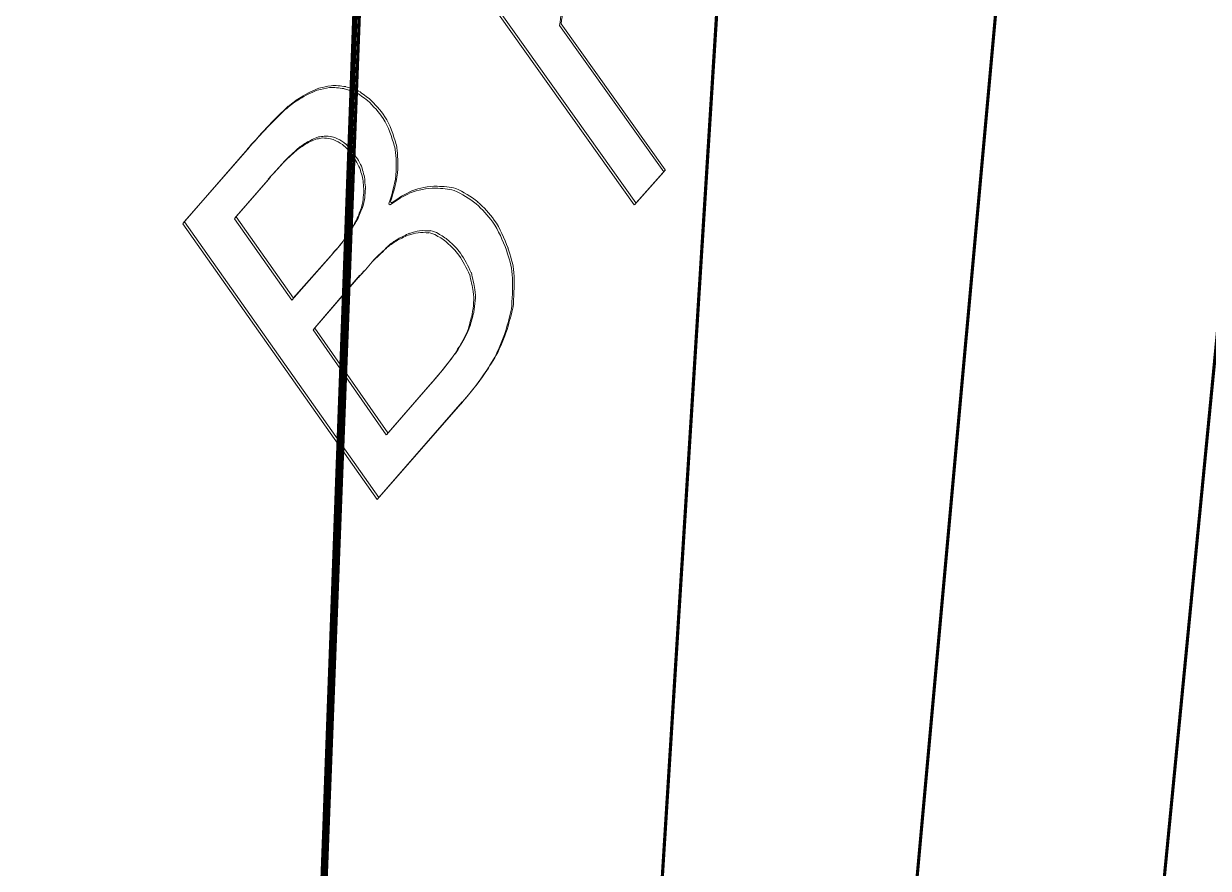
# Model space of a CAD drawing. Header units: millimetres. Extents: x 214.9 to 236.2, y -44.5 to -21.
# Drawn here: x 233.499 to 234.35, y -24.193 to -23.586 of the extents above; entities that cross this region are included whole.
import ezdxf

# ---------------------------------------------------------------- set-up
doc = ezdxf.new("R2010")
doc.units = ezdxf.units.MM
doc.header["$MEASUREMENT"] = 0
doc.layers.add('Camada 1', color=7, linetype='Continuous')
doc.layers.add('Layer1', color=10, linetype='Continuous', lineweight=35)

msp = doc.modelspace()

# ---------------------------------------------------------------- linework, layer by layer
for p, q in [((233.80704, -21.71187, 1.80166), (233.63453, -26.31438, 1.80166)), ((233.80704, -21.71187, 2.20146), (233.63453, -26.31438, 2.20146)), ((233.80819, -21.71045), (233.63568, -26.31295)), ((233.80819, -21.71045, 0.3998), (233.63568, -26.31295, 0.3998)), ((234.10741, -21.81172, 1.80166), (233.82687, -26.27161, 1.80166)), ((234.10741, -21.81172, 2.20146), (233.82687, -26.27161, 2.20146)), ((234.10856, -21.8103), (233.82801, -26.27018)), ((234.10856, -21.8103, 0.3998), (233.82801, -26.27018, 0.3998)), ((233.95549, -26.23328, 1.80166), (234.347, -21.92564, 1.80166)), ((233.95549, -26.23328, 2.20146), (234.347, -21.92564, 2.20146)), ((233.95664, -26.23186), (234.34815, -21.92422)), ((233.95664, -26.23186, 0.3998), (234.34815, -21.92422, 0.3998)), ((234.52864, -22.03594, 1.80166), (234.12631, -26.16951, 1.80166)), ((234.52864, -22.03594, 2.20146), (234.12631, -26.16951, 2.20146)), ((234.52979, -22.03452), (234.12746, -26.16809)), ((234.52979, -22.03452, 0.3998), (234.12746, -26.16809, 0.3998))]:
    msp.add_line(p, q)
at = {"layer": 'Camada 1', "color": 250, "lineweight": 18}
for points, knots in [([(235.7214, -23.99428, 1.80166), (235.7214, -22.61178, 1.80166), (234.5999, -21.49028, 1.80166), (233.2174, -21.49028, 1.80166), (233.2174, -21.49028, 1.80166), (231.8341, -21.49028, 1.80166), (230.7134, -22.61178, 1.80166), (230.7134, -23.99428, 1.80166), (230.7134, -23.99428, 1.80166), (230.7134, -25.37758, 1.80166), (231.8341, -26.49828, 1.80166), (233.2174, -26.49828, 1.80166), (233.2174, -26.49828, 1.80166), (234.5999, -26.49828, 1.80166), (235.7214, -25.37758, 1.80166), (235.7214, -23.99428, 1.80166)], [0, 0, 0, 0, 0.2, 0.2, 0.2, 0.2, 0.4, 0.4, 0.4, 0.4, 0.6, 0.6, 0.6, 0.6, 1, 1, 1, 1]), ([(235.72255, -23.99286), (235.72255, -22.61036), (234.60105, -21.48886), (233.21855, -21.48886), (233.21855, -21.48886), (231.83525, -21.48886), (230.71455, -22.61036), (230.71455, -23.99286), (230.71455, -23.99286), (230.71455, -25.37616), (231.83525, -26.49686), (233.21855, -26.49686), (233.21855, -26.49686), (234.60105, -26.49686), (235.72255, -25.37616), (235.72255, -23.99286)], [0, 0, 0, 0, 0.2, 0.2, 0.2, 0.2, 0.4, 0.4, 0.4, 0.4, 0.6, 0.6, 0.6, 0.6, 1, 1, 1, 1]), ([(235.57545, -23.99286), (235.57545, -22.69146), (234.51995, -21.63636), (233.21855, -21.63636), (233.21855, -21.63636), (231.91675, -21.63636), (230.86195, -22.69146), (230.86195, -23.99286), (230.86195, -23.99286), (230.86195, -25.29466), (231.91675, -26.34976), (233.21855, -26.34976), (233.21855, -26.34976), (234.51995, -26.34976), (235.57545, -25.29466), (235.57545, -23.99286)], [0, 0, 0, 0, 0.2, 0.2, 0.2, 0.2, 0.4, 0.4, 0.4, 0.4, 0.6, 0.6, 0.6, 0.6, 1, 1, 1, 1]), ([(235.5743, -23.99428, 1.80166), (235.5743, -22.69288, 1.80166), (234.5188, -21.63778, 1.80166), (233.2174, -21.63778, 1.80166), (233.2174, -21.63778, 1.80166), (231.9156, -21.63778, 1.80166), (230.8608, -22.69288, 1.80166), (230.8608, -23.99428, 1.80166), (230.8608, -23.99428, 1.80166), (230.8608, -25.29608, 1.80166), (231.9156, -26.35118, 1.80166), (233.2174, -26.35118, 1.80166), (233.2174, -26.35118, 1.80166), (234.5188, -26.35118, 1.80166), (235.5743, -25.29608, 1.80166), (235.5743, -23.99428, 1.80166)], [0, 0, 0, 0, 0.2, 0.2, 0.2, 0.2, 0.4, 0.4, 0.4, 0.4, 0.6, 0.6, 0.6, 0.6, 1, 1, 1, 1]), ([(233.88505, -23.58566), (233.88575, -23.57896), (233.88685, -23.57296), (233.88855, -23.56696), (233.88855, -23.56696), (233.88935, -23.56206), (233.89075, -23.55706), (233.89215, -23.55246)], [0, 0, 0, 0, 0.333333, 0.333333, 0.333333, 0.333333, 1, 1, 1, 1]), ([(233.8839, -23.58708, 1.80166), (233.8846, -23.58038, 1.80166), (233.8857, -23.57438, 1.80166), (233.8874, -23.56838, 1.80166), (233.8874, -23.56838, 1.80166), (233.8882, -23.56348, 1.80166), (233.8896, -23.55848, 1.80166), (233.891, -23.55388, 1.80166)], [0, 0, 0, 0, 0.333333, 0.333333, 0.333333, 0.333333, 1, 1, 1, 1]), ([(233.8839, -23.58708, 2.20146), (233.8846, -23.58038, 2.20146), (233.8857, -23.57438, 2.20146), (233.8874, -23.56838, 2.20146), (233.8874, -23.56838, 2.20146), (233.8882, -23.56348, 2.20146), (233.8896, -23.55848, 2.20146), (233.891, -23.55388, 2.20146)], [0, 0, 0, 0, 0.333333, 0.333333, 0.333333, 0.333333, 1, 1, 1, 1]), ([(233.73025, -23.63096), (233.72635, -23.63056), (233.72285, -23.62986), (233.71965, -23.63026), (233.71965, -23.63026), (233.71645, -23.63056), (233.71405, -23.63166), (233.71085, -23.63206)], [0, 0, 0, 0, 0.333333, 0.333333, 0.333333, 0.333333, 1, 1, 1, 1]), ([(233.73025, -23.63096, 0.3998), (233.72635, -23.63056, 0.3998), (233.72285, -23.62986, 0.3998), (233.71965, -23.63026, 0.3998), (233.71965, -23.63026, 0.3998), (233.71645, -23.63056, 0.3998), (233.71405, -23.63166, 0.3998), (233.71085, -23.63206, 0.3998)], [0, 0, 0, 0, 0.333333, 0.333333, 0.333333, 0.333333, 1, 1, 1, 1]), ([(233.7096, -23.63358, 1.80166), (233.7054, -23.63538, 1.80166), (233.7011, -23.63708, 1.80166), (233.6969, -23.63988, 1.80166), (233.6969, -23.63988, 1.80166), (233.6937, -23.64168, 1.80166), (233.6906, -23.64418, 1.80166), (233.6877, -23.64668, 1.80166)], [0, 0, 0, 0, 0.333333, 0.333333, 0.333333, 0.333333, 1, 1, 1, 1]), ([(233.7096, -23.63358, 2.20146), (233.7054, -23.63538, 2.20146), (233.7011, -23.63708, 2.20146), (233.6969, -23.63988, 2.20146), (233.6969, -23.63988, 2.20146), (233.6937, -23.64168, 2.20146), (233.6906, -23.64418, 2.20146), (233.6877, -23.64668, 2.20146)], [0, 0, 0, 0, 0.333333, 0.333333, 0.333333, 0.333333, 1, 1, 1, 1]), ([(233.71075, -23.63216), (233.70655, -23.63396), (233.70225, -23.63566), (233.69805, -23.63846), (233.69805, -23.63846), (233.69485, -23.64026), (233.69175, -23.64276), (233.68885, -23.64526)], [0, 0, 0, 0, 0.333333, 0.333333, 0.333333, 0.333333, 1, 1, 1, 1]), ([(233.71075, -23.63216, 0.3998), (233.70655, -23.63396, 0.3998), (233.70225, -23.63566, 0.3998), (233.69805, -23.63846, 0.3998), (233.69805, -23.63846, 0.3998), (233.69485, -23.64026, 0.3998), (233.69175, -23.64276, 0.3998), (233.68885, -23.64526, 0.3998)], [0, 0, 0, 0, 0.333333, 0.333333, 0.333333, 0.333333, 1, 1, 1, 1]), ([(233.7291, -23.63238, 1.80166), (233.7252, -23.63198, 1.80166), (233.7217, -23.63128, 1.80166), (233.7185, -23.63168, 1.80166), (233.7185, -23.63168, 1.80166), (233.7153, -23.63198, 1.80166), (233.7129, -23.63308, 1.80166), (233.7097, -23.63348, 1.80166)], [0, 0, 0, 0, 0.333333, 0.333333, 0.333333, 0.333333, 1, 1, 1, 1]), ([(233.7291, -23.63238, 2.20146), (233.7252, -23.63198, 2.20146), (233.7217, -23.63128, 2.20146), (233.7185, -23.63168, 2.20146), (233.7185, -23.63168, 2.20146), (233.7153, -23.63198, 2.20146), (233.7129, -23.63308, 2.20146), (233.7097, -23.63348, 2.20146)], [0, 0, 0, 0, 0.333333, 0.333333, 0.333333, 0.333333, 1, 1, 1, 1]), ([(233.7459, -23.64098, 1.80166), (233.7428, -23.63888, 1.80166), (233.74, -23.63638, 1.80166), (233.7371, -23.63498, 1.80166), (233.7371, -23.63498, 1.80166), (233.7347, -23.63398, 1.80166), (233.7315, -23.63318, 1.80166), (233.729, -23.63248, 1.80166)], [0, 0, 0, 0, 0.333333, 0.333333, 0.333333, 0.333333, 1, 1, 1, 1]), ([(233.7459, -23.64098, 2.20146), (233.7428, -23.63888, 2.20146), (233.74, -23.63638, 2.20146), (233.7371, -23.63498, 2.20146), (233.7371, -23.63498, 2.20146), (233.7347, -23.63398, 2.20146), (233.7315, -23.63318, 2.20146), (233.729, -23.63248, 2.20146)], [0, 0, 0, 0, 0.333333, 0.333333, 0.333333, 0.333333, 1, 1, 1, 1]), ([(233.74705, -23.63956), (233.74395, -23.63746), (233.74115, -23.63496), (233.73825, -23.63356), (233.73825, -23.63356), (233.73585, -23.63256), (233.73265, -23.63176), (233.73015, -23.63106)], [0, 0, 0, 0, 0.333333, 0.333333, 0.333333, 0.333333, 1, 1, 1, 1]), ([(233.74705, -23.63956, 0.3998), (233.74395, -23.63746, 0.3998), (233.74115, -23.63496, 0.3998), (233.73825, -23.63356, 0.3998), (233.73825, -23.63356, 0.3998), (233.73585, -23.63256, 0.3998), (233.73265, -23.63176, 0.3998), (233.73015, -23.63106, 0.3998)], [0, 0, 0, 0, 0.333333, 0.333333, 0.333333, 0.333333, 1, 1, 1, 1]), ([(233.6877, -23.64648, 1.80166), (233.6828, -23.65108, 1.80166), (233.6786, -23.65538, 1.80166), (233.674, -23.65998, 1.80166), (233.674, -23.65998, 1.80166), (233.669, -23.66518, 1.80166), (233.6645, -23.67048, 1.80166), (233.6595, -23.67578, 1.80166)], [0, 0, 0, 0, 0.333333, 0.333333, 0.333333, 0.333333, 1, 1, 1, 1]), ([(233.6877, -23.64648, 2.20146), (233.6828, -23.65108, 2.20146), (233.6786, -23.65538, 2.20146), (233.674, -23.65998, 2.20146), (233.674, -23.65998, 2.20146), (233.669, -23.66518, 2.20146), (233.6645, -23.67048, 2.20146), (233.6595, -23.67578, 2.20146)], [0, 0, 0, 0, 0.333333, 0.333333, 0.333333, 0.333333, 1, 1, 1, 1]), ([(233.68885, -23.64506), (233.68395, -23.64966), (233.67975, -23.65396), (233.67515, -23.65856), (233.67515, -23.65856), (233.67015, -23.66376), (233.66565, -23.66906), (233.66065, -23.67436)], [0, 0, 0, 0, 0.333333, 0.333333, 0.333333, 0.333333, 1, 1, 1, 1]), ([(233.68885, -23.64506, 0.3998), (233.68395, -23.64966, 0.3998), (233.67975, -23.65396, 0.3998), (233.67515, -23.65856, 0.3998), (233.67515, -23.65856, 0.3998), (233.67015, -23.66376, 0.3998), (233.66565, -23.66906, 0.3998), (233.66065, -23.67436, 0.3998)], [0, 0, 0, 0, 0.333333, 0.333333, 0.333333, 0.333333, 1, 1, 1, 1]), ([(233.7652, -23.67408, 1.80166), (233.7631, -23.66698, 1.80166), (233.761, -23.65998, 1.80166), (233.7571, -23.65398, 1.80166), (233.7571, -23.65398, 1.80166), (233.754, -23.64898, 1.80166), (233.7501, -23.64518, 1.80166), (233.7458, -23.64088, 1.80166)], [0, 0, 0, 0, 0.333333, 0.333333, 0.333333, 0.333333, 1, 1, 1, 1]), ([(233.7652, -23.67408, 2.20146), (233.7631, -23.66698, 2.20146), (233.761, -23.65998, 2.20146), (233.7571, -23.65398, 2.20146), (233.7571, -23.65398, 2.20146), (233.754, -23.64898, 2.20146), (233.7501, -23.64518, 2.20146), (233.7458, -23.64088, 2.20146)], [0, 0, 0, 0, 0.333333, 0.333333, 0.333333, 0.333333, 1, 1, 1, 1]), ([(233.76635, -23.67266), (233.76425, -23.66556), (233.76215, -23.65856), (233.75825, -23.65256), (233.75825, -23.65256), (233.75515, -23.64756), (233.75125, -23.64376), (233.74695, -23.63946)], [0, 0, 0, 0, 0.333333, 0.333333, 0.333333, 0.333333, 1, 1, 1, 1]), ([(233.76635, -23.67266, 0.3998), (233.76425, -23.66556, 0.3998), (233.76215, -23.65856, 0.3998), (233.75825, -23.65256, 0.3998), (233.75825, -23.65256, 0.3998), (233.75515, -23.64756, 0.3998), (233.75125, -23.64376, 0.3998), (233.74695, -23.63946, 0.3998)], [0, 0, 0, 0, 0.333333, 0.333333, 0.333333, 0.333333, 1, 1, 1, 1]), ([(233.7094, -23.66858, 1.80166), (233.7063, -23.66968, 1.80166), (233.7031, -23.67108, 1.80166), (233.7006, -23.67278, 1.80166), (233.7006, -23.67278, 1.80166), (233.6981, -23.67418, 1.80166), (233.6957, -23.67598, 1.80166), (233.6936, -23.67778, 1.80166)], [0, 0, 0, 0, 0.333333, 0.333333, 0.333333, 0.333333, 1, 1, 1, 1]), ([(233.7094, -23.66858, 2.20146), (233.7063, -23.66968, 2.20146), (233.7031, -23.67108, 2.20146), (233.7006, -23.67278, 2.20146), (233.7006, -23.67278, 2.20146), (233.6981, -23.67418, 2.20146), (233.6957, -23.67598, 2.20146), (233.6936, -23.67778, 2.20146)], [0, 0, 0, 0, 0.333333, 0.333333, 0.333333, 0.333333, 1, 1, 1, 1]), ([(233.71055, -23.66716), (233.70745, -23.66826), (233.70425, -23.66966), (233.70175, -23.67136), (233.70175, -23.67136), (233.69925, -23.67276), (233.69685, -23.67456), (233.69475, -23.67636)], [0, 0, 0, 0, 0.333333, 0.333333, 0.333333, 0.333333, 1, 1, 1, 1]), ([(233.71055, -23.66716, 0.3998), (233.70745, -23.66826, 0.3998), (233.70425, -23.66966, 0.3998), (233.70175, -23.67136, 0.3998), (233.70175, -23.67136, 0.3998), (233.69925, -23.67276, 0.3998), (233.69685, -23.67456, 0.3998), (233.69475, -23.67636, 0.3998)], [0, 0, 0, 0, 0.333333, 0.333333, 0.333333, 0.333333, 1, 1, 1, 1]), ([(233.7191, -23.66858, 1.80166), (233.7173, -23.66818, 1.80166), (233.7152, -23.66788, 1.80166), (233.7134, -23.66788, 1.80166), (233.7134, -23.66788, 1.80166), (233.712, -23.66818, 1.80166), (233.711, -23.66858, 1.80166), (233.7095, -23.66858, 1.80166)], [0, 0, 0, 0, 0.333333, 0.333333, 0.333333, 0.333333, 1, 1, 1, 1]), ([(233.7191, -23.66858, 2.20146), (233.7173, -23.66818, 2.20146), (233.7152, -23.66788, 2.20146), (233.7134, -23.66788, 2.20146), (233.7134, -23.66788, 2.20146), (233.712, -23.66818, 2.20146), (233.711, -23.66858, 2.20146), (233.7095, -23.66858, 2.20146)], [0, 0, 0, 0, 0.333333, 0.333333, 0.333333, 0.333333, 1, 1, 1, 1]), ([(233.72025, -23.66716), (233.71845, -23.66676), (233.71635, -23.66646), (233.71455, -23.66646), (233.71455, -23.66646), (233.71315, -23.66676), (233.71215, -23.66716), (233.71065, -23.66716)], [0, 0, 0, 0, 0.333333, 0.333333, 0.333333, 0.333333, 1, 1, 1, 1]), ([(233.72025, -23.66716, 0.3998), (233.71845, -23.66676, 0.3998), (233.71635, -23.66646, 0.3998), (233.71455, -23.66646, 0.3998), (233.71455, -23.66646, 0.3998), (233.71315, -23.66676, 0.3998), (233.71215, -23.66716, 0.3998), (233.71065, -23.66716, 0.3998)], [0, 0, 0, 0, 0.333333, 0.333333, 0.333333, 0.333333, 1, 1, 1, 1]), ([(233.7291, -23.67368, 1.80166), (233.7273, -23.67228, 1.80166), (233.7252, -23.67088, 1.80166), (233.7231, -23.66988, 1.80166), (233.7231, -23.66988, 1.80166), (233.7217, -23.66918, 1.80166), (233.7206, -23.66878, 1.80166), (233.7192, -23.66848, 1.80166)], [0, 0, 0, 0, 0.333333, 0.333333, 0.333333, 0.333333, 1, 1, 1, 1]), ([(233.7291, -23.67368, 2.20146), (233.7273, -23.67228, 2.20146), (233.7252, -23.67088, 2.20146), (233.7231, -23.66988, 2.20146), (233.7231, -23.66988, 2.20146), (233.7217, -23.66918, 2.20146), (233.7206, -23.66878, 2.20146), (233.7192, -23.66848, 2.20146)], [0, 0, 0, 0, 0.333333, 0.333333, 0.333333, 0.333333, 1, 1, 1, 1]), ([(233.73025, -23.67226), (233.72845, -23.67086), (233.72635, -23.66946), (233.72425, -23.66846), (233.72425, -23.66846), (233.72285, -23.66776), (233.72175, -23.66736), (233.72035, -23.66706)], [0, 0, 0, 0, 0.333333, 0.333333, 0.333333, 0.333333, 1, 1, 1, 1]), ([(233.73025, -23.67226, 0.3998), (233.72845, -23.67086, 0.3998), (233.72635, -23.66946, 0.3998), (233.72425, -23.66846, 0.3998), (233.72425, -23.66846, 0.3998), (233.72285, -23.66776, 0.3998), (233.72175, -23.66736, 0.3998), (233.72035, -23.66706, 0.3998)], [0, 0, 0, 0, 0.333333, 0.333333, 0.333333, 0.333333, 1, 1, 1, 1]), ([(233.74195, -23.68966), (233.74055, -23.68586), (233.73845, -23.68226), (233.73595, -23.67916), (233.73595, -23.67916), (233.73455, -23.67626), (233.73275, -23.67456), (233.73035, -23.67236)], [0, 0, 0, 0, 0.333333, 0.333333, 0.333333, 0.333333, 1, 1, 1, 1]), ([(233.74195, -23.68966, 0.3998), (233.74055, -23.68586, 0.3998), (233.73845, -23.68226, 0.3998), (233.73595, -23.67916, 0.3998), (233.73595, -23.67916, 0.3998), (233.73455, -23.67626, 0.3998), (233.73275, -23.67456, 0.3998), (233.73035, -23.67236, 0.3998)], [0, 0, 0, 0, 0.333333, 0.333333, 0.333333, 0.333333, 1, 1, 1, 1]), ([(233.6936, -23.67788, 1.80166), (233.6901, -23.68098, 1.80166), (233.6865, -23.68418, 1.80166), (233.6837, -23.68738, 1.80166), (233.6837, -23.68738, 1.80166), (233.6809, -23.69058, 1.80166), (233.6777, -23.69408, 1.80166), (233.6745, -23.69758, 1.80166)], [0, 0, 0, 0, 0.333333, 0.333333, 0.333333, 0.333333, 1, 1, 1, 1]), ([(233.6936, -23.67788, 2.20146), (233.6901, -23.68098, 2.20146), (233.6865, -23.68418, 2.20146), (233.6837, -23.68738, 2.20146), (233.6837, -23.68738, 2.20146), (233.6809, -23.69058, 2.20146), (233.6777, -23.69408, 2.20146), (233.6745, -23.69758, 2.20146)], [0, 0, 0, 0, 0.333333, 0.333333, 0.333333, 0.333333, 1, 1, 1, 1]), ([(233.69475, -23.67646), (233.69125, -23.67956), (233.68765, -23.68276), (233.68485, -23.68596), (233.68485, -23.68596), (233.68205, -23.68916), (233.67885, -23.69266), (233.67565, -23.69616)], [0, 0, 0, 0, 0.333333, 0.333333, 0.333333, 0.333333, 1, 1, 1, 1]), ([(233.69475, -23.67646, 0.3998), (233.69125, -23.67956, 0.3998), (233.68765, -23.68276, 0.3998), (233.68485, -23.68596, 0.3998), (233.68485, -23.68596, 0.3998), (233.68205, -23.68916, 0.3998), (233.67885, -23.69266, 0.3998), (233.67565, -23.69616, 0.3998)], [0, 0, 0, 0, 0.333333, 0.333333, 0.333333, 0.333333, 1, 1, 1, 1]), ([(233.7408, -23.69108, 1.80166), (233.7394, -23.68728, 1.80166), (233.7373, -23.68368, 1.80166), (233.7348, -23.68058, 1.80166), (233.7348, -23.68058, 1.80166), (233.7334, -23.67768, 1.80166), (233.7316, -23.67598, 1.80166), (233.7292, -23.67378, 1.80166)], [0, 0, 0, 0, 0.333333, 0.333333, 0.333333, 0.333333, 1, 1, 1, 1]), ([(233.7408, -23.69108, 2.20146), (233.7394, -23.68728, 2.20146), (233.7373, -23.68368, 2.20146), (233.7348, -23.68058, 2.20146), (233.7348, -23.68058, 2.20146), (233.7334, -23.67768, 2.20146), (233.7316, -23.67598, 2.20146), (233.7292, -23.67378, 2.20146)], [0, 0, 0, 0, 0.333333, 0.333333, 0.333333, 0.333333, 1, 1, 1, 1]), ([(233.7611, -23.71508, 1.80166), (233.7636, -23.70768, 1.80166), (233.7661, -23.69958, 1.80166), (233.7664, -23.69148, 1.80166), (233.7664, -23.69148, 1.80166), (233.7668, -23.68548, 1.80166), (233.7661, -23.67978, 1.80166), (233.7654, -23.67418, 1.80166)], [0, 0, 0, 0, 0.333333, 0.333333, 0.333333, 0.333333, 1, 1, 1, 1]), ([(233.7611, -23.71508, 2.20146), (233.7636, -23.70768, 2.20146), (233.7661, -23.69958, 2.20146), (233.7664, -23.69148, 2.20146), (233.7664, -23.69148, 2.20146), (233.7668, -23.68548, 2.20146), (233.7661, -23.67978, 2.20146), (233.7654, -23.67418, 2.20146)], [0, 0, 0, 0, 0.333333, 0.333333, 0.333333, 0.333333, 1, 1, 1, 1]), ([(233.76225, -23.71366), (233.76475, -23.70626), (233.76725, -23.69816), (233.76755, -23.69006), (233.76755, -23.69006), (233.76795, -23.68406), (233.76725, -23.67836), (233.76655, -23.67276)], [0, 0, 0, 0, 0.333333, 0.333333, 0.333333, 0.333333, 1, 1, 1, 1]), ([(233.76225, -23.71366, 0.3998), (233.76475, -23.70626, 0.3998), (233.76725, -23.69816, 0.3998), (233.76755, -23.69006, 0.3998), (233.76755, -23.69006, 0.3998), (233.76795, -23.68406, 0.3998), (233.76725, -23.67836, 0.3998), (233.76655, -23.67276, 0.3998)], [0, 0, 0, 0, 0.333333, 0.333333, 0.333333, 0.333333, 1, 1, 1, 1]), ([(233.7425, -23.71388, 1.80166), (233.7428, -23.70928, 1.80166), (233.7436, -23.70538, 1.80166), (233.7428, -23.70148, 1.80166), (233.7428, -23.70148, 1.80166), (233.7428, -23.69798, 1.80166), (233.7418, -23.69448, 1.80166), (233.7407, -23.69128, 1.80166)], [0, 0, 0, 0, 0.333333, 0.333333, 0.333333, 0.333333, 1, 1, 1, 1]), ([(233.7425, -23.71388, 2.20146), (233.7428, -23.70928, 2.20146), (233.7436, -23.70538, 2.20146), (233.7428, -23.70148, 2.20146), (233.7428, -23.70148, 2.20146), (233.7428, -23.69798, 2.20146), (233.7418, -23.69448, 2.20146), (233.7407, -23.69128, 2.20146)], [0, 0, 0, 0, 0.333333, 0.333333, 0.333333, 0.333333, 1, 1, 1, 1]), ([(233.74365, -23.71246), (233.74395, -23.70786), (233.74475, -23.70396), (233.74395, -23.70006), (233.74395, -23.70006), (233.74395, -23.69656), (233.74295, -23.69306), (233.74185, -23.68986)], [0, 0, 0, 0, 0.333333, 0.333333, 0.333333, 0.333333, 1, 1, 1, 1]), ([(233.74365, -23.71246, 0.3998), (233.74395, -23.70786, 0.3998), (233.74475, -23.70396, 0.3998), (233.74395, -23.70006, 0.3998), (233.74395, -23.70006, 0.3998), (233.74395, -23.69656, 0.3998), (233.74295, -23.69306, 0.3998), (233.74185, -23.68986, 0.3998)], [0, 0, 0, 0, 0.333333, 0.333333, 0.333333, 0.333333, 1, 1, 1, 1]), ([(233.7945, -23.70388, 1.80166), (233.7885, -23.70428, 1.80166), (233.7818, -23.70498, 1.80166), (233.7765, -23.70738, 1.80166), (233.7765, -23.70738, 1.80166), (233.7716, -23.70958, 1.80166), (233.7667, -23.71268, 1.80166), (233.7621, -23.71588, 1.80166)], [0, 0, 0, 0, 0.333333, 0.333333, 0.333333, 0.333333, 1, 1, 1, 1]), ([(233.7945, -23.70388, 2.20146), (233.7885, -23.70428, 2.20146), (233.7818, -23.70498, 2.20146), (233.7765, -23.70738, 2.20146), (233.7765, -23.70738, 2.20146), (233.7716, -23.70958, 2.20146), (233.7667, -23.71268, 2.20146), (233.7621, -23.71588, 2.20146)], [0, 0, 0, 0, 0.333333, 0.333333, 0.333333, 0.333333, 1, 1, 1, 1]), ([(233.79565, -23.70246), (233.78965, -23.70286), (233.78295, -23.70356), (233.77765, -23.70596), (233.77765, -23.70596), (233.77275, -23.70816), (233.76785, -23.71126), (233.76325, -23.71446)], [0, 0, 0, 0, 0.333333, 0.333333, 0.333333, 0.333333, 1, 1, 1, 1]), ([(233.79565, -23.70246, 0.3998), (233.78965, -23.70286, 0.3998), (233.78295, -23.70356, 0.3998), (233.77765, -23.70596, 0.3998), (233.77765, -23.70596, 0.3998), (233.77275, -23.70816, 0.3998), (233.76785, -23.71126, 0.3998), (233.76325, -23.71446, 0.3998)], [0, 0, 0, 0, 0.333333, 0.333333, 0.333333, 0.333333, 1, 1, 1, 1]), ([(233.824, -23.71528, 1.80166), (233.8187, -23.71138, 1.80166), (233.8138, -23.70788, 1.80166), (233.8081, -23.70568, 1.80166), (233.8081, -23.70568, 1.80166), (233.8039, -23.70428, 1.80166), (233.7993, -23.70428, 1.80166), (233.7947, -23.70398, 1.80166)], [0, 0, 0, 0, 0.333333, 0.333333, 0.333333, 0.333333, 1, 1, 1, 1]), ([(233.824, -23.71528, 2.20146), (233.8187, -23.71138, 2.20146), (233.8138, -23.70788, 2.20146), (233.8081, -23.70568, 2.20146), (233.8081, -23.70568, 2.20146), (233.8039, -23.70428, 2.20146), (233.7993, -23.70428, 2.20146), (233.7947, -23.70398, 2.20146)], [0, 0, 0, 0, 0.333333, 0.333333, 0.333333, 0.333333, 1, 1, 1, 1]), ([(233.82515, -23.71386), (233.81985, -23.70996), (233.81495, -23.70646), (233.80925, -23.70426), (233.80925, -23.70426), (233.80505, -23.70286), (233.80045, -23.70286), (233.79585, -23.70256)], [0, 0, 0, 0, 0.333333, 0.333333, 0.333333, 0.333333, 1, 1, 1, 1]), ([(233.82515, -23.71386, 0.3998), (233.81985, -23.70996, 0.3998), (233.81495, -23.70646, 0.3998), (233.80925, -23.70426, 0.3998), (233.80925, -23.70426, 0.3998), (233.80505, -23.70286, 0.3998), (233.80045, -23.70286, 0.3998), (233.79585, -23.70256, 0.3998)], [0, 0, 0, 0, 0.333333, 0.333333, 0.333333, 0.333333, 1, 1, 1, 1]), ([(233.7349, -23.73208, 1.80166), (233.7371, -23.72858, 1.80166), (233.7388, -23.72508, 1.80166), (233.7399, -23.72188, 1.80166), (233.7399, -23.72188, 1.80166), (233.7413, -23.71938, 1.80166), (233.742, -23.71628, 1.80166), (233.7424, -23.71378, 1.80166)], [0, 0, 0, 0, 0.333333, 0.333333, 0.333333, 0.333333, 1, 1, 1, 1]), ([(233.7349, -23.73208, 2.20146), (233.7371, -23.72858, 2.20146), (233.7388, -23.72508, 2.20146), (233.7399, -23.72188, 2.20146), (233.7399, -23.72188, 2.20146), (233.7413, -23.71938, 2.20146), (233.742, -23.71628, 2.20146), (233.7424, -23.71378, 2.20146)], [0, 0, 0, 0, 0.333333, 0.333333, 0.333333, 0.333333, 1, 1, 1, 1]), ([(233.73605, -23.73066), (233.73825, -23.72716), (233.73995, -23.72366), (233.74105, -23.72046), (233.74105, -23.72046), (233.74245, -23.71796), (233.74315, -23.71486), (233.74355, -23.71236)], [0, 0, 0, 0, 0.333333, 0.333333, 0.333333, 0.333333, 1, 1, 1, 1]), ([(233.73605, -23.73066, 0.3998), (233.73825, -23.72716, 0.3998), (233.73995, -23.72366, 0.3998), (233.74105, -23.72046, 0.3998), (233.74105, -23.72046, 0.3998), (233.74245, -23.71796, 0.3998), (233.74315, -23.71486, 0.3998), (233.74355, -23.71236, 0.3998)], [0, 0, 0, 0, 0.333333, 0.333333, 0.333333, 0.333333, 1, 1, 1, 1]), ([(233.84685, -23.74706), (233.84405, -23.73996), (233.84115, -23.73296), (233.83695, -23.72696), (233.83695, -23.72696), (233.83345, -23.72206), (233.82955, -23.71776), (233.82495, -23.71386)], [0, 0, 0, 0, 0.333333, 0.333333, 0.333333, 0.333333, 1, 1, 1, 1]), ([(233.84685, -23.74706, 0.3998), (233.84405, -23.73996, 0.3998), (233.84115, -23.73296, 0.3998), (233.83695, -23.72696, 0.3998), (233.83695, -23.72696, 0.3998), (233.83345, -23.72206, 0.3998), (233.82955, -23.71776, 0.3998), (233.82495, -23.71386, 0.3998)], [0, 0, 0, 0, 0.333333, 0.333333, 0.333333, 0.333333, 1, 1, 1, 1]), ([(233.8457, -23.74848, 1.80166), (233.8429, -23.74138, 1.80166), (233.84, -23.73438, 1.80166), (233.8358, -23.72838, 1.80166), (233.8358, -23.72838, 1.80166), (233.8323, -23.72348, 1.80166), (233.8284, -23.71918, 1.80166), (233.8238, -23.71528, 1.80166)], [0, 0, 0, 0, 0.333333, 0.333333, 0.333333, 0.333333, 1, 1, 1, 1]), ([(233.8457, -23.74848, 2.20146), (233.8429, -23.74138, 2.20146), (233.84, -23.73438, 2.20146), (233.8358, -23.72838, 2.20146), (233.8358, -23.72838, 2.20146), (233.8323, -23.72348, 2.20146), (233.8284, -23.71918, 2.20146), (233.8238, -23.71528, 2.20146)], [0, 0, 0, 0, 0.333333, 0.333333, 0.333333, 0.333333, 1, 1, 1, 1]), ([(233.7198, -23.75208, 1.80166), (233.7229, -23.74858, 1.80166), (233.7268, -23.74468, 1.80166), (233.7293, -23.74048, 1.80166), (233.7293, -23.74048, 1.80166), (233.7314, -23.73768, 1.80166), (233.7335, -23.73478, 1.80166), (233.7349, -23.73198, 1.80166)], [0, 0, 0, 0, 0.333333, 0.333333, 0.333333, 0.333333, 1, 1, 1, 1]), ([(233.7198, -23.75208, 2.20146), (233.7229, -23.74858, 2.20146), (233.7268, -23.74468, 2.20146), (233.7293, -23.74048, 2.20146), (233.7293, -23.74048, 2.20146), (233.7314, -23.73768, 2.20146), (233.7335, -23.73478, 2.20146), (233.7349, -23.73198, 2.20146)], [0, 0, 0, 0, 0.333333, 0.333333, 0.333333, 0.333333, 1, 1, 1, 1]), ([(233.72095, -23.75066), (233.72405, -23.74716), (233.72795, -23.74326), (233.73045, -23.73906), (233.73045, -23.73906), (233.73255, -23.73626), (233.73465, -23.73336), (233.73605, -23.73056)], [0, 0, 0, 0, 0.333333, 0.333333, 0.333333, 0.333333, 1, 1, 1, 1]), ([(233.72095, -23.75066, 0.3998), (233.72405, -23.74716, 0.3998), (233.72795, -23.74326, 0.3998), (233.73045, -23.73906, 0.3998), (233.73045, -23.73906, 0.3998), (233.73255, -23.73626, 0.3998), (233.73465, -23.73336, 0.3998), (233.73605, -23.73056, 0.3998)], [0, 0, 0, 0, 0.333333, 0.333333, 0.333333, 0.333333, 1, 1, 1, 1]), ([(233.7749, -23.73778, 1.80166), (233.7721, -23.73928, 1.80166), (233.7689, -23.74028, 1.80166), (233.7664, -23.74208, 1.80166), (233.7664, -23.74208, 1.80166), (233.7639, -23.74348, 1.80166), (233.7615, -23.74528, 1.80166), (233.7594, -23.74698, 1.80166)], [0, 0, 0, 0, 0.333333, 0.333333, 0.333333, 0.333333, 1, 1, 1, 1]), ([(233.7749, -23.73778, 2.20146), (233.7721, -23.73928, 2.20146), (233.7689, -23.74028, 2.20146), (233.7664, -23.74208, 2.20146), (233.7664, -23.74208, 2.20146), (233.7639, -23.74348, 2.20146), (233.7615, -23.74528, 2.20146), (233.7594, -23.74698, 2.20146)], [0, 0, 0, 0, 0.333333, 0.333333, 0.333333, 0.333333, 1, 1, 1, 1]), ([(233.77605, -23.73636), (233.77325, -23.73786), (233.77005, -23.73886), (233.76755, -23.74066), (233.76755, -23.74066), (233.76505, -23.74206), (233.76265, -23.74386), (233.76055, -23.74556)], [0, 0, 0, 0, 0.333333, 0.333333, 0.333333, 0.333333, 1, 1, 1, 1]), ([(233.77605, -23.73636, 0.3998), (233.77325, -23.73786, 0.3998), (233.77005, -23.73886, 0.3998), (233.76755, -23.74066, 0.3998), (233.76755, -23.74066, 0.3998), (233.76505, -23.74206, 0.3998), (233.76265, -23.74386, 0.3998), (233.76055, -23.74556, 0.3998)], [0, 0, 0, 0, 0.333333, 0.333333, 0.333333, 0.333333, 1, 1, 1, 1]), ([(233.7899, -23.73608, 1.80166), (233.7874, -23.73608, 1.80166), (233.7842, -23.73578, 1.80166), (233.7821, -23.73608, 1.80166), (233.7821, -23.73608, 1.80166), (233.7796, -23.73648, 1.80166), (233.7775, -23.73678, 1.80166), (233.7751, -23.73788, 1.80166)], [0, 0, 0, 0, 0.333333, 0.333333, 0.333333, 0.333333, 1, 1, 1, 1]), ([(233.7899, -23.73608, 2.20146), (233.7874, -23.73608, 2.20146), (233.7842, -23.73578, 2.20146), (233.7821, -23.73608, 2.20146), (233.7821, -23.73608, 2.20146), (233.7796, -23.73648, 2.20146), (233.7775, -23.73678, 2.20146), (233.7751, -23.73788, 2.20146)], [0, 0, 0, 0, 0.333333, 0.333333, 0.333333, 0.333333, 1, 1, 1, 1]), ([(233.79105, -23.73466), (233.78855, -23.73466), (233.78535, -23.73436), (233.78325, -23.73466), (233.78325, -23.73466), (233.78075, -23.73506), (233.77865, -23.73536), (233.77625, -23.73646)], [0, 0, 0, 0, 0.333333, 0.333333, 0.333333, 0.333333, 1, 1, 1, 1]), ([(233.79105, -23.73466, 0.3998), (233.78855, -23.73466, 0.3998), (233.78535, -23.73436, 0.3998), (233.78325, -23.73466, 0.3998), (233.78325, -23.73466, 0.3998), (233.78075, -23.73506, 0.3998), (233.77865, -23.73536, 0.3998), (233.77625, -23.73646, 0.3998)], [0, 0, 0, 0, 0.333333, 0.333333, 0.333333, 0.333333, 1, 1, 1, 1]), ([(233.8028, -23.74298, 1.80166), (233.8007, -23.74118, 1.80166), (233.7982, -23.73948, 1.80166), (233.7954, -23.73808, 1.80166), (233.7954, -23.73808, 1.80166), (233.794, -23.73698, 1.80166), (233.7918, -23.73628, 1.80166), (233.7897, -23.73588, 1.80166)], [0, 0, 0, 0, 0.333333, 0.333333, 0.333333, 0.333333, 1, 1, 1, 1]), ([(233.8028, -23.74298, 2.20146), (233.8007, -23.74118, 2.20146), (233.7982, -23.73948, 2.20146), (233.7954, -23.73808, 2.20146), (233.7954, -23.73808, 2.20146), (233.794, -23.73698, 2.20146), (233.7918, -23.73628, 2.20146), (233.7897, -23.73588, 2.20146)], [0, 0, 0, 0, 0.333333, 0.333333, 0.333333, 0.333333, 1, 1, 1, 1]), ([(233.80395, -23.74156), (233.80185, -23.73976), (233.79935, -23.73806), (233.79655, -23.73666), (233.79655, -23.73666), (233.79515, -23.73556), (233.79295, -23.73486), (233.79085, -23.73446)], [0, 0, 0, 0, 0.333333, 0.333333, 0.333333, 0.333333, 1, 1, 1, 1]), ([(233.80395, -23.74156, 0.3998), (233.80185, -23.73976, 0.3998), (233.79935, -23.73806, 0.3998), (233.79655, -23.73666, 0.3998), (233.79655, -23.73666, 0.3998), (233.79515, -23.73556, 0.3998), (233.79295, -23.73486, 0.3998), (233.79085, -23.73446, 0.3998)], [0, 0, 0, 0, 0.333333, 0.333333, 0.333333, 0.333333, 1, 1, 1, 1]), ([(233.7594, -23.74708, 1.80166), (233.7559, -23.75058, 1.80166), (233.7523, -23.75378, 1.80166), (233.7492, -23.75698, 1.80166), (233.7492, -23.75698, 1.80166), (233.746, -23.76088, 1.80166), (233.7428, -23.76438, 1.80166), (233.7393, -23.76828, 1.80166)], [0, 0, 0, 0, 0.333333, 0.333333, 0.333333, 0.333333, 1, 1, 1, 1]), ([(233.7594, -23.74708, 2.20146), (233.7559, -23.75058, 2.20146), (233.7523, -23.75378, 2.20146), (233.7492, -23.75698, 2.20146), (233.7492, -23.75698, 2.20146), (233.746, -23.76088, 2.20146), (233.7428, -23.76438, 2.20146), (233.7393, -23.76828, 2.20146)], [0, 0, 0, 0, 0.333333, 0.333333, 0.333333, 0.333333, 1, 1, 1, 1]), ([(233.76055, -23.74566), (233.75705, -23.74916), (233.75345, -23.75236), (233.75035, -23.75556), (233.75035, -23.75556), (233.74715, -23.75946), (233.74395, -23.76296), (233.74045, -23.76686)], [0, 0, 0, 0, 0.333333, 0.333333, 0.333333, 0.333333, 1, 1, 1, 1]), ([(233.76055, -23.74566, 0.3998), (233.75705, -23.74916, 0.3998), (233.75345, -23.75236, 0.3998), (233.75035, -23.75556, 0.3998), (233.75035, -23.75556, 0.3998), (233.74715, -23.75946, 0.3998), (233.74395, -23.76296, 0.3998), (233.74045, -23.76686, 0.3998)], [0, 0, 0, 0, 0.333333, 0.333333, 0.333333, 0.333333, 1, 1, 1, 1]), ([(233.8192, -23.76618, 1.80166), (233.8167, -23.76128, 1.80166), (233.8146, -23.75638, 1.80166), (233.8114, -23.75208, 1.80166), (233.8114, -23.75208, 1.80166), (233.8093, -23.74898, 1.80166), (233.8061, -23.74608, 1.80166), (233.8029, -23.74298, 1.80166)], [0, 0, 0, 0, 0.333333, 0.333333, 0.333333, 0.333333, 1, 1, 1, 1]), ([(233.8192, -23.76618, 2.20146), (233.8167, -23.76128, 2.20146), (233.8146, -23.75638, 2.20146), (233.8114, -23.75208, 2.20146), (233.8114, -23.75208, 2.20146), (233.8093, -23.74898, 2.20146), (233.8061, -23.74608, 2.20146), (233.8029, -23.74298, 2.20146)], [0, 0, 0, 0, 0.333333, 0.333333, 0.333333, 0.333333, 1, 1, 1, 1]), ([(233.82035, -23.76476), (233.81785, -23.75986), (233.81575, -23.75496), (233.81255, -23.75066), (233.81255, -23.75066), (233.81045, -23.74756), (233.80725, -23.74466), (233.80405, -23.74156)], [0, 0, 0, 0, 0.333333, 0.333333, 0.333333, 0.333333, 1, 1, 1, 1]), ([(233.82035, -23.76476, 0.3998), (233.81785, -23.75986, 0.3998), (233.81575, -23.75496, 0.3998), (233.81255, -23.75066, 0.3998), (233.81255, -23.75066, 0.3998), (233.81045, -23.74756, 0.3998), (233.80725, -23.74466, 0.3998), (233.80405, -23.74156, 0.3998)], [0, 0, 0, 0, 0.333333, 0.333333, 0.333333, 0.333333, 1, 1, 1, 1]), ([(233.8495, -23.78858, 1.80166), (233.8498, -23.78088, 1.80166), (233.8505, -23.77348, 1.80166), (233.8498, -23.76608, 1.80166), (233.8498, -23.76608, 1.80166), (233.8495, -23.76008, 1.80166), (233.8474, -23.75408, 1.80166), (233.8456, -23.74838, 1.80166)], [0, 0, 0, 0, 0.333333, 0.333333, 0.333333, 0.333333, 1, 1, 1, 1]), ([(233.8495, -23.78858, 2.20146), (233.8498, -23.78088, 2.20146), (233.8505, -23.77348, 2.20146), (233.8498, -23.76608, 2.20146), (233.8498, -23.76608, 2.20146), (233.8495, -23.76008, 2.20146), (233.8474, -23.75408, 2.20146), (233.8456, -23.74838, 2.20146)], [0, 0, 0, 0, 0.333333, 0.333333, 0.333333, 0.333333, 1, 1, 1, 1]), ([(233.85065, -23.78716), (233.85095, -23.77946), (233.85165, -23.77206), (233.85095, -23.76466), (233.85095, -23.76466), (233.85065, -23.75866), (233.84855, -23.75266), (233.84675, -23.74696)], [0, 0, 0, 0, 0.333333, 0.333333, 0.333333, 0.333333, 1, 1, 1, 1]), ([(233.85065, -23.78716, 0.3998), (233.85095, -23.77946, 0.3998), (233.85165, -23.77206, 0.3998), (233.85095, -23.76466, 0.3998), (233.85095, -23.76466, 0.3998), (233.85065, -23.75866, 0.3998), (233.84855, -23.75266, 0.3998), (233.84675, -23.74696, 0.3998)], [0, 0, 0, 0, 0.333333, 0.333333, 0.333333, 0.333333, 1, 1, 1, 1]), ([(233.8211, -23.79468, 1.80166), (233.8218, -23.78898, 1.80166), (233.8228, -23.78368, 1.80166), (233.8218, -23.77838, 1.80166), (233.8218, -23.77838, 1.80166), (233.8214, -23.77458, 1.80166), (233.82, -23.77028, 1.80166), (233.8193, -23.76608, 1.80166)], [0, 0, 0, 0, 0.333333, 0.333333, 0.333333, 0.333333, 1, 1, 1, 1]), ([(233.8211, -23.79468, 2.20146), (233.8218, -23.78898, 2.20146), (233.8228, -23.78368, 2.20146), (233.8218, -23.77838, 2.20146), (233.8218, -23.77838, 2.20146), (233.8214, -23.77458, 2.20146), (233.82, -23.77028, 2.20146), (233.8193, -23.76608, 2.20146)], [0, 0, 0, 0, 0.333333, 0.333333, 0.333333, 0.333333, 1, 1, 1, 1]), ([(233.82225, -23.79326), (233.82295, -23.78756), (233.82395, -23.78226), (233.82295, -23.77696), (233.82295, -23.77696), (233.82255, -23.77316), (233.82115, -23.76886), (233.82045, -23.76466)], [0, 0, 0, 0, 0.333333, 0.333333, 0.333333, 0.333333, 1, 1, 1, 1]), ([(233.82225, -23.79326, 0.3998), (233.82295, -23.78756, 0.3998), (233.82395, -23.78226, 0.3998), (233.82295, -23.77696, 0.3998), (233.82295, -23.77696, 0.3998), (233.82255, -23.77316, 0.3998), (233.82115, -23.76886, 0.3998), (233.82045, -23.76466, 0.3998)], [0, 0, 0, 0, 0.333333, 0.333333, 0.333333, 0.333333, 1, 1, 1, 1]), ([(233.8383, -23.82358, 1.80166), (233.8411, -23.81728, 1.80166), (233.8439, -23.81088, 1.80166), (233.8457, -23.80458, 1.80166), (233.8457, -23.80458, 1.80166), (233.8471, -23.79928, 1.80166), (233.8489, -23.79398, 1.80166), (233.8496, -23.78868, 1.80166)], [0, 0, 0, 0, 0.333333, 0.333333, 0.333333, 0.333333, 1, 1, 1, 1]), ([(233.8383, -23.82358, 2.20146), (233.8411, -23.81728, 2.20146), (233.8439, -23.81088, 2.20146), (233.8457, -23.80458, 2.20146), (233.8457, -23.80458, 2.20146), (233.8471, -23.79928, 2.20146), (233.8489, -23.79398, 2.20146), (233.8496, -23.78868, 2.20146)], [0, 0, 0, 0, 0.333333, 0.333333, 0.333333, 0.333333, 1, 1, 1, 1]), ([(233.83945, -23.82216), (233.84225, -23.81586), (233.84505, -23.80946), (233.84685, -23.80316), (233.84685, -23.80316), (233.84825, -23.79786), (233.85005, -23.79256), (233.85075, -23.78726)], [0, 0, 0, 0, 0.333333, 0.333333, 0.333333, 0.333333, 1, 1, 1, 1]), ([(233.83945, -23.82216, 0.3998), (233.84225, -23.81586, 0.3998), (233.84505, -23.80946, 0.3998), (233.84685, -23.80316, 0.3998), (233.84685, -23.80316, 0.3998), (233.84825, -23.79786, 0.3998), (233.85005, -23.79256, 0.3998), (233.85075, -23.78726, 0.3998)], [0, 0, 0, 0, 0.333333, 0.333333, 0.333333, 0.333333, 1, 1, 1, 1]), ([(233.8116, -23.81848, 1.80166), (233.814, -23.81388, 1.80166), (233.8165, -23.80998, 1.80166), (233.8183, -23.80498, 1.80166), (233.8183, -23.80498, 1.80166), (233.8193, -23.80148, 1.80166), (233.82, -23.79798, 1.80166), (233.8211, -23.79478, 1.80166)], [0, 0, 0, 0, 0.333333, 0.333333, 0.333333, 0.333333, 1, 1, 1, 1]), ([(233.8116, -23.81848, 2.20146), (233.814, -23.81388, 2.20146), (233.8165, -23.80998, 2.20146), (233.8183, -23.80498, 2.20146), (233.8183, -23.80498, 2.20146), (233.8193, -23.80148, 2.20146), (233.82, -23.79798, 2.20146), (233.8211, -23.79478, 2.20146)], [0, 0, 0, 0, 0.333333, 0.333333, 0.333333, 0.333333, 1, 1, 1, 1]), ([(233.81275, -23.81706), (233.81515, -23.81246), (233.81765, -23.80856), (233.81945, -23.80356), (233.81945, -23.80356), (233.82045, -23.80006), (233.82115, -23.79656), (233.82225, -23.79336)], [0, 0, 0, 0, 0.333333, 0.333333, 0.333333, 0.333333, 1, 1, 1, 1]), ([(233.81275, -23.81706, 0.3998), (233.81515, -23.81246, 0.3998), (233.81765, -23.80856, 0.3998), (233.81945, -23.80356, 0.3998), (233.81945, -23.80356, 0.3998), (233.82045, -23.80006, 0.3998), (233.82115, -23.79656, 0.3998), (233.82225, -23.79336, 0.3998)], [0, 0, 0, 0, 0.333333, 0.333333, 0.333333, 0.333333, 1, 1, 1, 1]), ([(233.79065, -23.84546), (233.79565, -23.83976), (233.80015, -23.83416), (233.80475, -23.82846), (233.80475, -23.82846), (233.80765, -23.82456), (233.81045, -23.82106), (233.81255, -23.81686)], [0, 0, 0, 0, 0.333333, 0.333333, 0.333333, 0.333333, 1, 1, 1, 1]), ([(233.79065, -23.84546, 0.3998), (233.79565, -23.83976, 0.3998), (233.80015, -23.83416, 0.3998), (233.80475, -23.82846, 0.3998), (233.80475, -23.82846, 0.3998), (233.80765, -23.82456, 0.3998), (233.81045, -23.82106, 0.3998), (233.81255, -23.81686, 0.3998)], [0, 0, 0, 0, 0.333333, 0.333333, 0.333333, 0.333333, 1, 1, 1, 1]), ([(233.7895, -23.84688, 1.80166), (233.7945, -23.84118, 1.80166), (233.799, -23.83558, 1.80166), (233.8036, -23.82988, 1.80166), (233.8036, -23.82988, 1.80166), (233.8065, -23.82598, 1.80166), (233.8093, -23.82248, 1.80166), (233.8114, -23.81828, 1.80166)], [0, 0, 0, 0, 0.333333, 0.333333, 0.333333, 0.333333, 1, 1, 1, 1]), ([(233.7895, -23.84688, 2.20146), (233.7945, -23.84118, 2.20146), (233.799, -23.83558, 2.20146), (233.8036, -23.82988, 2.20146), (233.8036, -23.82988, 2.20146), (233.8065, -23.82598, 2.20146), (233.8093, -23.82248, 2.20146), (233.8114, -23.81828, 2.20146)], [0, 0, 0, 0, 0.333333, 0.333333, 0.333333, 0.333333, 1, 1, 1, 1]), ([(233.813, -23.85908, 1.80166), (233.8186, -23.85238, 1.80166), (233.8243, -23.84568, 1.80166), (233.8292, -23.83828, 1.80166), (233.8292, -23.83828, 1.80166), (233.8324, -23.83368, 1.80166), (233.8352, -23.82908, 1.80166), (233.8384, -23.82348, 1.80166)], [0, 0, 0, 0, 0.333333, 0.333333, 0.333333, 0.333333, 1, 1, 1, 1]), ([(233.813, -23.85908, 2.20146), (233.8186, -23.85238, 2.20146), (233.8243, -23.84568, 2.20146), (233.8292, -23.83828, 2.20146), (233.8292, -23.83828, 2.20146), (233.8324, -23.83368, 2.20146), (233.8352, -23.82908, 2.20146), (233.8384, -23.82348, 2.20146)], [0, 0, 0, 0, 0.333333, 0.333333, 0.333333, 0.333333, 1, 1, 1, 1]), ([(233.81415, -23.85766), (233.81975, -23.85096), (233.82545, -23.84426), (233.83035, -23.83686), (233.83035, -23.83686), (233.83355, -23.83226), (233.83635, -23.82766), (233.83955, -23.82206)], [0, 0, 0, 0, 0.333333, 0.333333, 0.333333, 0.333333, 1, 1, 1, 1]), ([(233.81415, -23.85766, 0.3998), (233.81975, -23.85096, 0.3998), (233.82545, -23.84426, 0.3998), (233.83035, -23.83686, 0.3998), (233.83035, -23.83686, 0.3998), (233.83355, -23.83226, 0.3998), (233.83635, -23.82766, 0.3998), (233.83955, -23.82206, 0.3998)], [0, 0, 0, 0, 0.333333, 0.333333, 0.333333, 0.333333, 1, 1, 1, 1])]:
    msp.add_open_spline(points, degree=3, knots=knots, dxfattribs=at)
for points in [[(233.8324, -23.56778, 1.80166), (233.8324, -23.56778, 1.80166), (233.9375, -23.71598, 1.80166), (233.9375, -23.71598, 1.80166)], [(233.8324, -23.56778, 2.20146), (233.8324, -23.56778, 2.20146), (233.9375, -23.71598, 2.20146), (233.9375, -23.71598, 2.20146)], [(233.83355, -23.56636), (233.83355, -23.56636), (233.93865, -23.71456), (233.93865, -23.71456)], [(233.83355, -23.56636, 0.3998), (233.83355, -23.56636, 0.3998), (233.93865, -23.71456, 0.3998), (233.93865, -23.71456, 0.3998)], [(233.9587, -23.69218, 1.80166), (233.9587, -23.69218, 1.80166), (233.8839, -23.58708, 1.80166), (233.8839, -23.58708, 1.80166)], [(233.9587, -23.69218, 2.20146), (233.9587, -23.69218, 2.20146), (233.8839, -23.58708, 2.20146), (233.8839, -23.58708, 2.20146)], [(233.95985, -23.69076), (233.95985, -23.69076), (233.88505, -23.58566), (233.88505, -23.58566)], [(233.95985, -23.69076, 0.3998), (233.95985, -23.69076, 0.3998), (233.88505, -23.58566, 0.3998), (233.88505, -23.58566, 0.3998)], [(233.6597, -23.67578, 1.80166), (233.6597, -23.67578, 1.80166), (233.6131, -23.72938, 1.80166), (233.6131, -23.72938, 1.80166)], [(233.6597, -23.67578, 2.20146), (233.6597, -23.67578, 2.20146), (233.6131, -23.72938, 2.20146), (233.6131, -23.72938, 2.20146)], [(233.66085, -23.67436), (233.66085, -23.67436), (233.61425, -23.72796), (233.61425, -23.72796)], [(233.66085, -23.67436, 0.3998), (233.66085, -23.67436, 0.3998), (233.61425, -23.72796, 0.3998), (233.61425, -23.72796, 0.3998)], [(233.6747, -23.69768, 1.80166), (233.6747, -23.69768, 1.80166), (233.6503, -23.72588, 1.80166), (233.6503, -23.72588, 1.80166)], [(233.6747, -23.69768, 2.20146), (233.6747, -23.69768, 2.20146), (233.6503, -23.72588, 2.20146), (233.6503, -23.72588, 2.20146)], [(233.67585, -23.69626), (233.67585, -23.69626), (233.65145, -23.72446), (233.65145, -23.72446)], [(233.67585, -23.69626, 0.3998), (233.67585, -23.69626, 0.3998), (233.65145, -23.72446, 0.3998), (233.65145, -23.72446, 0.3998)], [(233.9377, -23.71588, 1.80166), (233.9377, -23.71588, 1.80166), (233.9589, -23.69228, 1.80166), (233.9589, -23.69228, 1.80166)], [(233.9377, -23.71588, 2.20146), (233.9377, -23.71588, 2.20146), (233.9589, -23.69228, 2.20146), (233.9589, -23.69228, 2.20146)], [(233.93885, -23.71446), (233.93885, -23.71446), (233.96005, -23.69086), (233.96005, -23.69086)], [(233.93885, -23.71446, 0.3998), (233.93885, -23.71446, 0.3998), (233.96005, -23.69086, 0.3998), (233.96005, -23.69086, 0.3998)], [(233.76325, -23.71446), (233.76325, -23.71446), (233.76225, -23.71376), (233.76225, -23.71376)], [(233.76325, -23.71446, 0.3998), (233.76325, -23.71446, 0.3998), (233.76225, -23.71376, 0.3998), (233.76225, -23.71376, 0.3998)], [(233.7621, -23.71588, 1.80166), (233.7621, -23.71588, 1.80166), (233.7611, -23.71518, 1.80166), (233.7611, -23.71518, 1.80166)], [(233.7621, -23.71588, 2.20146), (233.7621, -23.71588, 2.20146), (233.7611, -23.71518, 2.20146), (233.7611, -23.71518, 2.20146)], [(233.6131, -23.72958, 1.80166), (233.6131, -23.72958, 1.80166), (233.7528, -23.92778, 1.80166), (233.7528, -23.92778, 1.80166)], [(233.6131, -23.72958, 2.20146), (233.6131, -23.72958, 2.20146), (233.7528, -23.92778, 2.20146), (233.7528, -23.92778, 2.20146)], [(233.61425, -23.72816), (233.61425, -23.72816), (233.75395, -23.92636), (233.75395, -23.92636)], [(233.61425, -23.72816, 0.3998), (233.61425, -23.72816, 0.3998), (233.75395, -23.92636, 0.3998), (233.75395, -23.92636, 0.3998)], [(233.6502, -23.72598, 1.80166), (233.6502, -23.72598, 1.80166), (233.6914, -23.78448, 1.80166), (233.6914, -23.78448, 1.80166)], [(233.6502, -23.72598, 2.20146), (233.6502, -23.72598, 2.20146), (233.6914, -23.78448, 2.20146), (233.6914, -23.78448, 2.20146)], [(233.65135, -23.72456), (233.65135, -23.72456), (233.69255, -23.78306), (233.69255, -23.78306)], [(233.65135, -23.72456, 0.3998), (233.65135, -23.72456, 0.3998), (233.69255, -23.78306, 0.3998), (233.69255, -23.78306, 0.3998)], [(233.6913, -23.78448, 1.80166), (233.6913, -23.78448, 1.80166), (233.7199, -23.75208, 1.80166), (233.7199, -23.75208, 1.80166)], [(233.6913, -23.78448, 2.20146), (233.6913, -23.78448, 2.20146), (233.7199, -23.75208, 2.20146), (233.7199, -23.75208, 2.20146)], [(233.69245, -23.78306), (233.69245, -23.78306), (233.72105, -23.75066), (233.72105, -23.75066)], [(233.69245, -23.78306, 0.3998), (233.69245, -23.78306, 0.3998), (233.72105, -23.75066, 0.3998), (233.72105, -23.75066, 0.3998)], [(233.7392, -23.76808, 1.80166), (233.7392, -23.76808, 1.80166), (233.7068, -23.80588, 1.80166), (233.7068, -23.80588, 1.80166)], [(233.7392, -23.76808, 2.20146), (233.7392, -23.76808, 2.20146), (233.7068, -23.80588, 2.20146), (233.7068, -23.80588, 2.20146)], [(233.74035, -23.76666), (233.74035, -23.76666), (233.70795, -23.80446), (233.70795, -23.80446)], [(233.74035, -23.76666, 0.3998), (233.74035, -23.76666, 0.3998), (233.70795, -23.80446, 0.3998), (233.70795, -23.80446, 0.3998)], [(233.7067, -23.80598, 1.80166), (233.7067, -23.80598, 1.80166), (233.7592, -23.88148, 1.80166), (233.7592, -23.88148, 1.80166)], [(233.7067, -23.80598, 2.20146), (233.7067, -23.80598, 2.20146), (233.7592, -23.88148, 2.20146), (233.7592, -23.88148, 2.20146)], [(233.70785, -23.80456), (233.70785, -23.80456), (233.76035, -23.88006), (233.76035, -23.88006)], [(233.70785, -23.80456, 0.3998), (233.70785, -23.80456, 0.3998), (233.76035, -23.88006, 0.3998), (233.76035, -23.88006, 0.3998)], [(233.7594, -23.88148, 1.80166), (233.7594, -23.88148, 1.80166), (233.7894, -23.84688, 1.80166), (233.7894, -23.84688, 1.80166)], [(233.7594, -23.88148, 2.20146), (233.7594, -23.88148, 2.20146), (233.7894, -23.84688, 2.20146), (233.7894, -23.84688, 2.20146)], [(233.76055, -23.88006), (233.76055, -23.88006), (233.79055, -23.84546), (233.79055, -23.84546)], [(233.76055, -23.88006, 0.3998), (233.76055, -23.88006, 0.3998), (233.79055, -23.84546, 0.3998), (233.79055, -23.84546, 0.3998)], [(233.7528, -23.92798, 1.80166), (233.7528, -23.92798, 1.80166), (233.8128, -23.85918, 1.80166), (233.8128, -23.85918, 1.80166)], [(233.7528, -23.92798, 2.20146), (233.7528, -23.92798, 2.20146), (233.8128, -23.85918, 2.20146), (233.8128, -23.85918, 2.20146)], [(233.75395, -23.92656), (233.75395, -23.92656), (233.81395, -23.85776), (233.81395, -23.85776)], [(233.75395, -23.92656, 0.3998), (233.75395, -23.92656, 0.3998), (233.81395, -23.85776, 0.3998), (233.81395, -23.85776, 0.3998)]]:
    msp.add_open_spline(points, degree=3, dxfattribs=at)
at = {"layer": 'Layer1'}
for points in [[(233.35765, -21.6412, 1.80166), (233.81095, -21.71317, 1.80166), (233.63453, -26.31438, 1.80166), (233.36453, -26.34666, 1.80166)], [(233.80414, -21.71141, 1.80166), (233.35765, -21.6412, 1.80166), (233.36453, -26.34666, 1.80166), (233.63453, -26.31437, 1.80166)], [(233.35765, -21.6412, 2.20146), (233.81095, -21.71317, 2.20146), (233.63453, -26.31438, 2.20146), (233.36453, -26.34666, 2.20146)], [(233.80414, -21.71141, 2.20146), (233.35765, -21.6412, 2.20146), (233.36453, -26.34666, 2.20146), (233.63453, -26.31437, 2.20146)], [(233.3588, -21.63978), (233.8121, -21.71175), (233.63568, -26.31295, 0), (233.36568, -26.34524, 0)], [(233.80529, -21.70999), (233.3588, -21.63978), (233.36568, -26.34524), (233.63568, -26.31295, 0)], [(233.3588, -21.63978, 0.3998), (233.8121, -21.71175, 0.3998), (233.63568, -26.31295, 0.3998), (233.36568, -26.34524, 0.3998)], [(233.80529, -21.70999, 0.3998), (233.3588, -21.63978, 0.3998), (233.36568, -26.34524, 0.3998), (233.63568, -26.31295, 0.3998)], [(233.80703, -21.71216, 1.80166), (234.10738, -21.81171, 1.80166), (233.82687, -26.27161, 1.80166), (233.63453, -26.31438, 1.80166)], [(233.80703, -21.71216, 2.20146), (234.10738, -21.81171, 2.20146), (233.82687, -26.27161, 2.20146), (233.63453, -26.31438, 2.20146)], [(233.80818, -21.71073), (234.10853, -21.81029), (233.82801, -26.27018), (233.63568, -26.31295, 0)], [(233.80818, -21.71073, 0.3998), (234.10853, -21.81029, 0.3998), (233.82801, -26.27018, 0.3998), (233.63568, -26.31295, 0.3998)], [(234.10739, -21.81163, 1.80166), (234.347, -21.92564, 1.80166), (233.95549, -26.23328, 1.80166), (233.82687, -26.27161, 1.80166)], [(234.10739, -21.81163, 2.20146), (234.347, -21.92564, 2.20146), (233.95549, -26.23328, 2.20146), (233.82687, -26.27161, 2.20146)], [(234.10854, -21.81021), (234.34815, -21.92422), (233.95664, -26.23186), (233.82801, -26.27018)], [(234.10854, -21.81021, 0.3998), (234.34815, -21.92422, 0.3998), (233.95664, -26.23186, 0.3998), (233.82801, -26.27018, 0.3998)], [(234.347, -21.92564, 1.80166), (234.52864, -22.03594, 1.80166), (234.12631, -26.16951, 1.80166), (233.95549, -26.23328, 1.80166)], [(234.347, -21.92564, 1.80166), (234.52864, -22.03594, 1.80166), (234.12631, -26.16951, 1.80166), (233.95549, -26.23328, 1.80166)], [(234.347, -21.92564, 2.20146), (234.52864, -22.03594, 2.20146), (234.12631, -26.16951, 2.20146), (233.95549, -26.23328, 2.20146)], [(234.347, -21.92564, 2.20146), (234.52864, -22.03594, 2.20146), (234.12631, -26.16951, 2.20146), (233.95549, -26.23328, 2.20146)], [(234.34815, -21.92422), (234.52979, -22.03452), (234.12746, -26.16809), (233.95664, -26.23186)], [(234.34815, -21.92422), (234.52979, -22.03452), (234.12746, -26.16809), (233.95664, -26.23186)], [(234.34815, -21.92422, 0.3998), (234.52979, -22.03452, 0.3998), (234.12746, -26.16809, 0.3998), (233.95664, -26.23186, 0.3998)], [(234.34815, -21.92422, 0.3998), (234.52979, -22.03452, 0.3998), (234.12746, -26.16809, 0.3998), (233.95664, -26.23186, 0.3998)], [(234.52864, -22.03594, 1.80166), (234.65681, -22.12826, 1.80166), (234.35699, -26.05782, 1.80166), (234.12631, -26.16951, 1.80166)], [(234.52864, -22.03594, 2.20146), (234.65681, -22.12826, 2.20146), (234.35699, -26.05782, 2.20146), (234.12631, -26.16951, 2.20146)], [(234.52979, -22.03452), (234.65796, -22.12684), (234.35814, -26.0564), (234.12746, -26.16809)], [(234.52979, -22.03452, 0.3998), (234.65796, -22.12684, 0.3998), (234.35814, -26.0564, 0.3998), (234.12746, -26.16809, 0.3998)], [(229.35229, -23.94059, 1.80166), (233.78996, -27.81688, 1.80166), (221.77671, -41.56686, 1.80166), (217.34229, -37.68746, 1.80166)], [(229.35344, -23.93917), (233.79111, -27.81545), (221.77786, -41.56543), (217.34344, -37.68604)]]:
    msp.add_3dface(points, dxfattribs=at)

doc.saveas('drawing.dxf')
